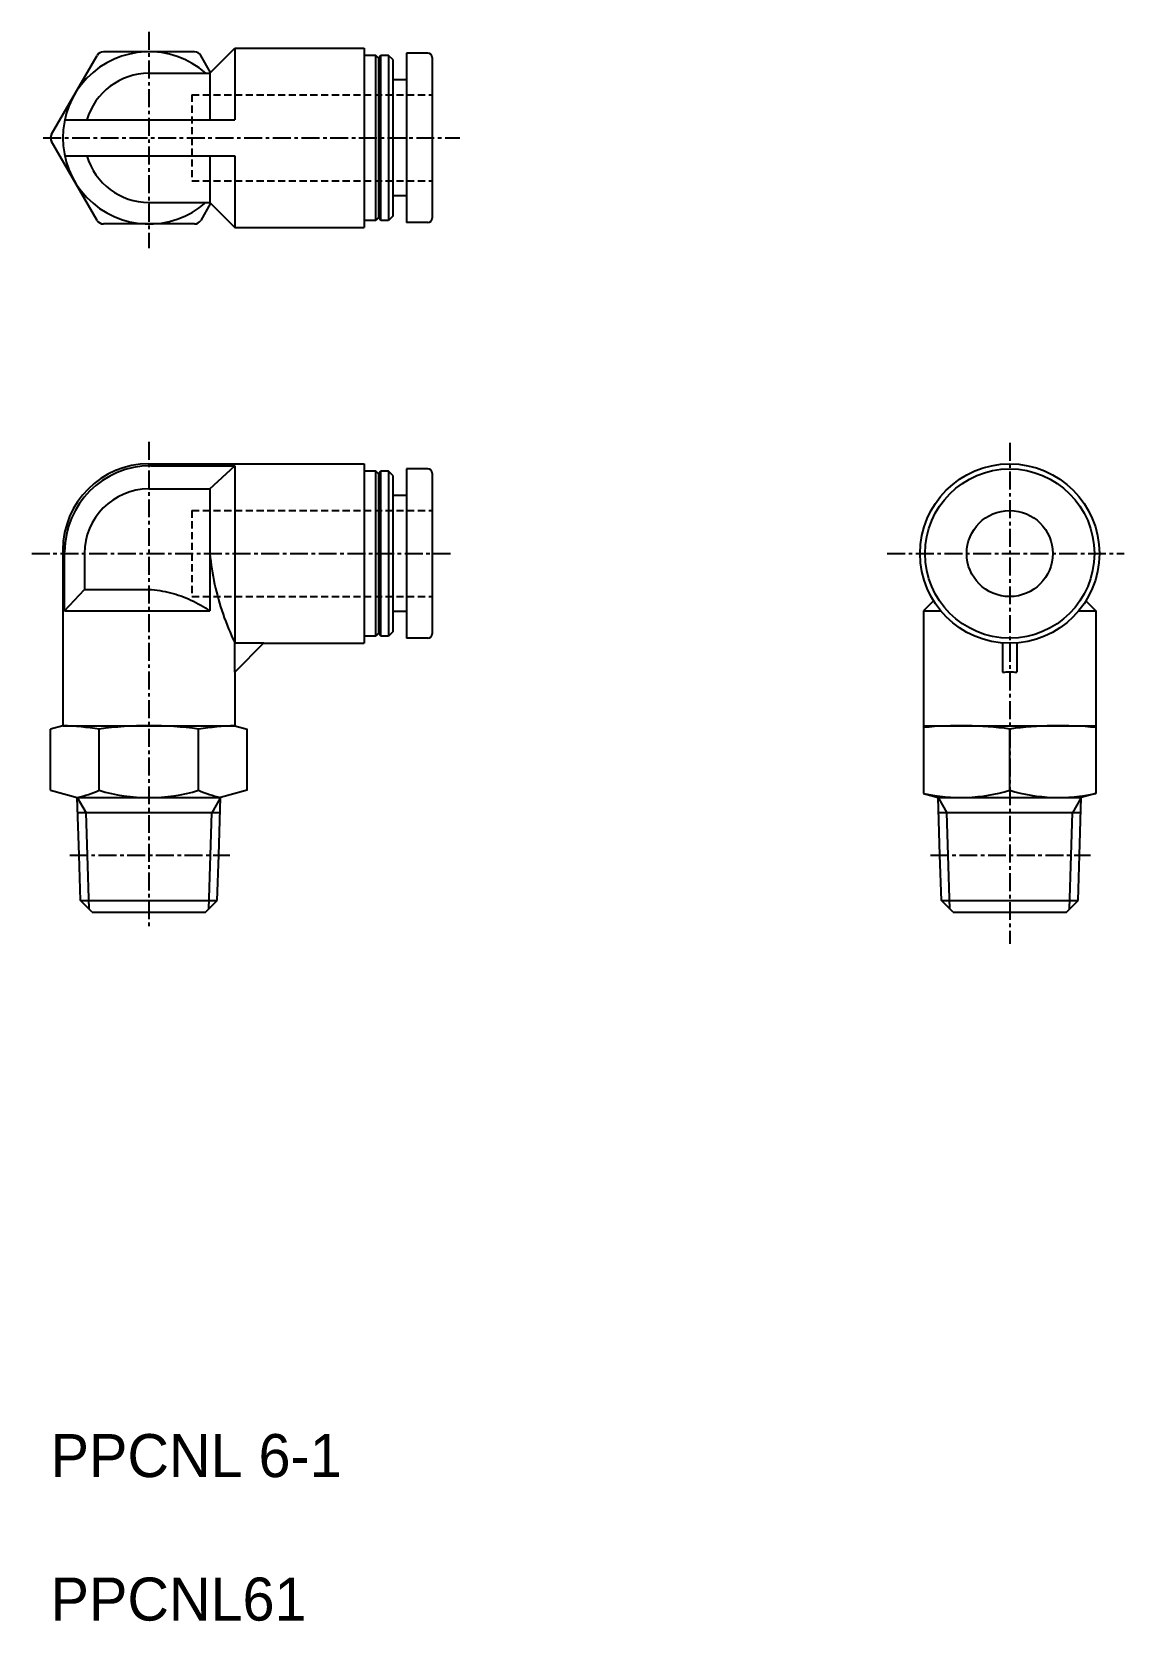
# Model space of a CAD drawing. Extents: x -1 to 75, y 0 to 111.
import ezdxf

# ---------------------------------------------------------------- set-up
doc = ezdxf.new("R2010")
doc.units = 0
doc.linetypes.add('CENTER', pattern=[2, 1.25, -0.25, 0.25, -0.25])
doc.linetypes.add('DASHED', pattern=[0.75, 0.5, -0.25])
doc.layers.get('0').update_dxf_attribs({"linetype": 'CONTINUOUS'})
doc.layers.add('CENTER', color=1, linetype='CENTER')

msp = doc.modelspace()

# ---------------------------------------------------------------- linework, layer by layer
at = {"color": 7, "linetype": 'CONTINUOUS'}
for p, q in [((0.066991, 103.58468), (3.242414, 109.08467)), ((10.026279, 109.33468), (3.67543, 109.33468)), ((11.151655, 107.88548), (10.459295, 109.08468)), ((11.100855, 107.83468), (12.850851, 109.58467)), ((12.850853, 109.58468), (21.850853, 109.58468)), ((12.850853, 109.58468), (12.850853, 104.58468)), ((21.850853, 109.58468), (21.850853, 97.08468)), ((22.67585, 109.08468), (21.850853, 109.08468)), ((22.675859, 97.58467), (22.675853, 109.08467)), ((22.850857, 108.88467), (22.675857, 109.08467)), ((23.025856, 109.08468), (22.85085, 108.88467)), ((22.850855, 108.88468), (22.850855, 97.78467)), ((23.55085, 109.08468), (23.025856, 109.08468)), ((23.025856, 97.58467), (23.025856, 109.08467)), ((23.550852, 109.08467), (23.550852, 97.58467)), ((23.850851, 108.78468), (23.550852, 109.08467)), ((23.850853, 108.78468), (23.850853, 97.88467)), ((24.80085, 109.23467), (24.80085, 97.43467)), ((26.30085, 109.23467), (24.80085, 109.23467)), ((26.600853, 108.93467), (26.600853, 97.73467)), ((6.850853, 107.83468), (11.100853, 107.83468)), ((11.100853, 107.83468), (11.100853, 104.58468)), ((24.80085, 107.38467), (23.850853, 107.38467)), ((0.982506, 104.58468), (12.850853, 104.58468)), ((3.242416, 97.58468), (0.06699, 103.08468)), ((0.982506, 102.08468), (12.850853, 102.08468)), ((11.100853, 102.08468), (11.100853, 98.83468)), ((12.850853, 102.08468), (12.850853, 97.08468)), ((6.850853, 98.83468), (11.100853, 98.83468)), ((11.151656, 98.78388), (10.459296, 97.58468)), ((11.100855, 98.83468), (12.850852, 97.08468)), ((24.80085, 99.28468), (23.850853, 99.28468)), ((22.67585, 97.58468), (21.850853, 97.58468)), ((22.850857, 97.78467), (22.675851, 97.58467)), ((23.025856, 97.58467), (22.850855, 97.78467)), ((23.55085, 97.58468), (23.025856, 97.58468)), ((23.850851, 97.88467), (23.550856, 97.58468)), ((10.026283, 97.33468), (3.675427, 97.33468)), ((12.850853, 97.08468), (21.850853, 97.08468)), ((26.30085, 97.43467), (24.80085, 97.43467)), ((6.850853, 80.61468), (21.850853, 80.61468)), ((6.977127, 80.4884), (12.850853, 80.4884)), ((11.100856, 78.86468), (12.850855, 80.4884)), ((12.850853, 80.4884), (12.850853, 68.13471)), ((21.850853, 80.61468), (21.850853, 68.11468)), ((22.67585, 80.11468), (21.850853, 80.11468)), ((22.850852, 79.91467), (22.675851, 80.11467)), ((22.675859, 68.61467), (22.675853, 80.11467)), ((23.025854, 80.11467), (22.850855, 79.91467)), ((22.850857, 79.91467), (22.850859, 68.81468)), ((23.025856, 68.61468), (23.025856, 80.11468)), ((23.55085, 80.11468), (23.025856, 80.11468)), ((23.550852, 80.11468), (23.550852, 68.61467)), ((23.850853, 79.81467), (23.550854, 80.11467)), ((23.850853, 79.81468), (23.850853, 68.91467)), ((24.80085, 80.26467), (24.80085, 68.46468)), ((26.30085, 80.26467), (24.80085, 80.26467)), ((26.600853, 79.96468), (26.600853, 68.76467)), ((6.850853, 78.86468), (11.100853, 78.86468)), ((11.100853, 78.86468), (11.100853, 70.36468)), ((24.80085, 78.41467), (23.850853, 78.41467)), ((0.850853, 74.61468), (0.850853, 62.36468)), ((0.977127, 70.36468), (0.977127, 74.4884)), ((2.350853, 74.36468), (2.350853, 71.86468)), ((0.97713, 70.36468), (2.350853, 71.86468)), ((2.350853, 71.86468), (6.850853, 71.86468)), ((61.546055, 71.05988), (60.85085, 70.36468)), ((72.155643, 71.05988), (72.850843, 70.36467)), ((0.977127, 70.36468), (11.100853, 70.36468)), ((24.80085, 70.31468), (23.850853, 70.31468)), ((60.850853, 70.36468), (60.850853, 62.36468)), ((60.850853, 70.36468), (62.048508, 70.36468)), ((71.653198, 70.36468), (72.850853, 70.36468)), ((72.850853, 70.36468), (72.850853, 62.36468)), ((22.850853, 68.81467), (22.675853, 68.61467)), ((23.025856, 68.61468), (22.850855, 68.81468)), ((23.850851, 68.91467), (23.550852, 68.61467)), ((12.830822, 68.13471), (14.87088, 68.13471)), ((12.830822, 66.09465), (12.830822, 68.13471)), ((14.870882, 68.13471), (12.830823, 66.09465)), ((14.850849, 68.11468), (21.850853, 68.11468)), ((22.67585, 68.61468), (21.850853, 68.61468)), ((23.55085, 68.61468), (23.025856, 68.61468)), ((26.30085, 68.46468), (24.80085, 68.46468)), ((66.350853, 68.13471), (66.350853, 66.09465)), ((67.350853, 68.13471), (67.350853, 66.09465)), ((12.850853, 66.11468), (12.850853, 62.36468)), ((0.850855, 62.36467), (-0.000001, 62.13669)), ((0, 57.86331), (0, 62.13669)), ((0.850853, 62.36468), (12.850853, 62.36468)), ((3.386751, 57.86331), (3.386751, 62.13669)), ((10.314957, 57.86331), (10.314957, 62.13669)), ((12.850853, 62.36467), (13.701705, 62.13669)), ((13.701706, 57.86331), (13.701706, 62.13669)), ((60.850853, 62.36468), (72.850853, 62.36468)), ((60.850853, 62.36468), (60.850853, 57.63532)), ((66.850853, 57.86331), (66.850853, 62.13669)), ((72.850853, 62.36468), (72.850853, 57.63532)), ((0.000001, 57.86331), (1.860919, 57.36468)), ((13.701706, 57.86331), (11.840789, 57.36467)), ((60.850852, 57.63532), (61.860917, 57.36468)), ((72.850853, 57.63532), (71.840791, 57.36468)), ((1.860918, 57.36468), (11.84079, 57.36468)), ((1.986856, 53.33467), (1.860919, 57.36467)), ((11.714851, 53.33468), (11.840788, 57.36468)), ((61.860916, 57.36468), (71.84079, 57.36468)), ((61.986855, 53.33468), (61.860918, 57.36468)), ((71.714853, 53.33468), (71.840791, 57.36468)), ((11.807541, 56.30077), (1.894165, 56.30077)), ((71.807541, 56.30077), (61.894165, 56.30077)), ((2.085437, 50.18009), (1.986856, 53.33467)), ((11.61627, 50.18009), (11.714851, 53.33468)), ((62.085436, 50.1801), (61.986855, 53.33468)), ((71.616272, 50.1801), (71.714853, 53.33468)), ((2.085436, 50.18009), (11.616268, 50.18009)), ((2.900853, 49.36468), (2.085438, 50.18009)), ((10.800853, 49.36468), (11.616271, 50.1801)), ((62.085434, 50.18009), (71.616272, 50.18009)), ((62.900851, 49.36468), (62.085434, 50.18009)), ((70.800851, 49.36468), (71.616269, 50.18009)), ((2.900854, 49.36468), (10.800854, 49.36468)), ((62.900856, 49.36468), (70.80085, 49.36468))]:
    msp.add_line(p, q, dxfattribs=at)
at = {"color": 3, "linetype": 'DASHED'}
for p, q in [((9.850853, 106.33468), (26.600853, 106.33468)), ((9.850853, 106.33468), (9.850853, 100.33468)), ((9.850853, 100.33468), (26.600853, 100.33468)), ((9.850853, 77.36468), (26.600853, 77.36468)), ((9.850853, 77.36468), (9.850853, 71.36468)), ((9.850853, 71.36468), (26.600853, 71.36468))]:
    msp.add_line(p, q, dxfattribs=at)
at = {"color": 3, "linetype": 'CONTINUOUS'}
for p, q in [((1.860918, 57.36468), (2.475164, 56.30078)), ((11.840788, 57.36468), (11.226546, 56.30078)), ((61.860917, 57.36468), (62.475161, 56.30078)), ((71.84079, 57.36468), (71.226543, 56.30077)), ((2.567851, 53.33468), (2.475161, 56.30078)), ((11.133852, 53.33468), (11.226543, 56.30077)), ((62.56785, 53.33468), (62.475159, 56.30078)), ((71.133851, 53.33468), (71.226542, 56.30078)), ((2.685174, 49.58036), (2.567851, 53.33468)), ((11.01653, 49.58036), (11.133852, 53.33468)), ((62.685173, 49.58036), (62.56785, 53.33468)), ((71.016528, 49.58036), (71.133851, 53.33468))]:
    msp.add_line(p, q, dxfattribs=at)
at = {"color": 7, "linetype": 'CONTINUOUS'}
for points in [[(11.100853, 74.36468, 0.029289172), (11.432802, 72.22478, 0.029920649), (12.0166, 70.13803, 0.029024089), (12.841424, 68.13425)], [(6.850853, 71.86468, -0.04417287), (8.349946, 71.62676, -0.046643749), (9.782322, 71.11955, -0.043444159), (11.100853, 70.36468)], [(66.350853, 66.09465, -0.013298917), (66.683997, 66.11245, -0.013380235), (67.017697, 66.11245, -0.013299401), (67.350853, 66.09465)]]:
    msp.add_lwpolyline(points, format="xyb", dxfattribs=at)
for centre, radius in [((66.850853, 74.36468), 6.25), ((66.850853, 74.36467), 5.899998), ((66.850853, 74.36468), 3)]:
    msp.add_circle(centre, radius, dxfattribs=at)
for centre, radius, start, end in [((6.850853, 103.33468), 6, 48.590378, 311.40964), ((3.67543, 108.83468), 0.5, 90, 150), ((10.026279, 108.83468), 0.5, 29.999999, 90), ((26.30085, 108.93467), 0.3, 0, 90), ((6.850853, 103.33468), 4.5, 90.000003, 163.87238), ((0.500002, 103.33468), 0.5, 149.99998, 210.00001), ((6.850853, 103.33468), 4.5, 196.12762, 270), ((3.675427, 97.83468), 0.5, 210, 270), ((10.026283, 97.83468), 0.5, 270, 330), ((26.30085, 97.73467), 0.3, 270, 0), ((6.850853, 74.61468), 6, 90.000003, 180), ((6.977127, 74.4884), 6, 90.000003, 180), ((26.30085, 79.96468), 0.3, 0, 90), ((6.850853, 74.36468), 4.5, 90.000003, 180), ((26.30085, 68.76467), 0.3, 270, 0), ((-0.116844, 37.383417), 25, 81.943828, 87.781646), ((6.850853, 35.933206), 26.431471, 82.469166, 97.530833), ((13.81855, 37.383417), 25, 92.218353, 98.05617), ((63.42543, 36.520852), 25.843855, 82.383419, 95.717308), ((70.276283, 36.520852), 25.843855, 84.28269, 97.616579), ((-0.472414, 67.08865), 10, 283.49339, 292.70065), ((6.850853, 69.64693), 12.28225, 253.61793, 286.38207), ((14.174122, 67.08865), 10, 247.29934, 256.50661), ((63.42543, 69.37824), 12.013628, 257.62528, 286.56653), ((70.276283, 69.37824), 12.013628, 253.43348, 282.37472)]:
    msp.add_arc(centre, radius, start, end, dxfattribs=at)
at = {"layer": 'CENTER', "color": 1, "linetype": 'CENTER'}
for p, q in [((6.850853, 110.7268), (6.850853, 95.64581)), ((-0.509426, 103.33468), (28.516411, 103.33468)), ((6.850853, 82.14095), (6.850853, 48.38616)), ((66.850853, 82.07906), (66.850853, 47.176568)), ((-1.31398, 74.36468), (27.877659, 74.36468)), ((58.308159, 74.36468), (74.832463, 74.36468)), ((1.340694, 53.33468), (12.491673, 53.33468)), ((61.340698, 53.33468), (72.491673, 53.33468))]:
    msp.add_line(p, q, dxfattribs=at)

# ---------------------------------------------------------------- texts
for s, p in [('PPCNL 6-1', (0, 10)), ('PPCNL61', (0, 0))]:
    msp.add_text(s, height=3).set_placement(p)

doc.saveas('drawing.dxf')
